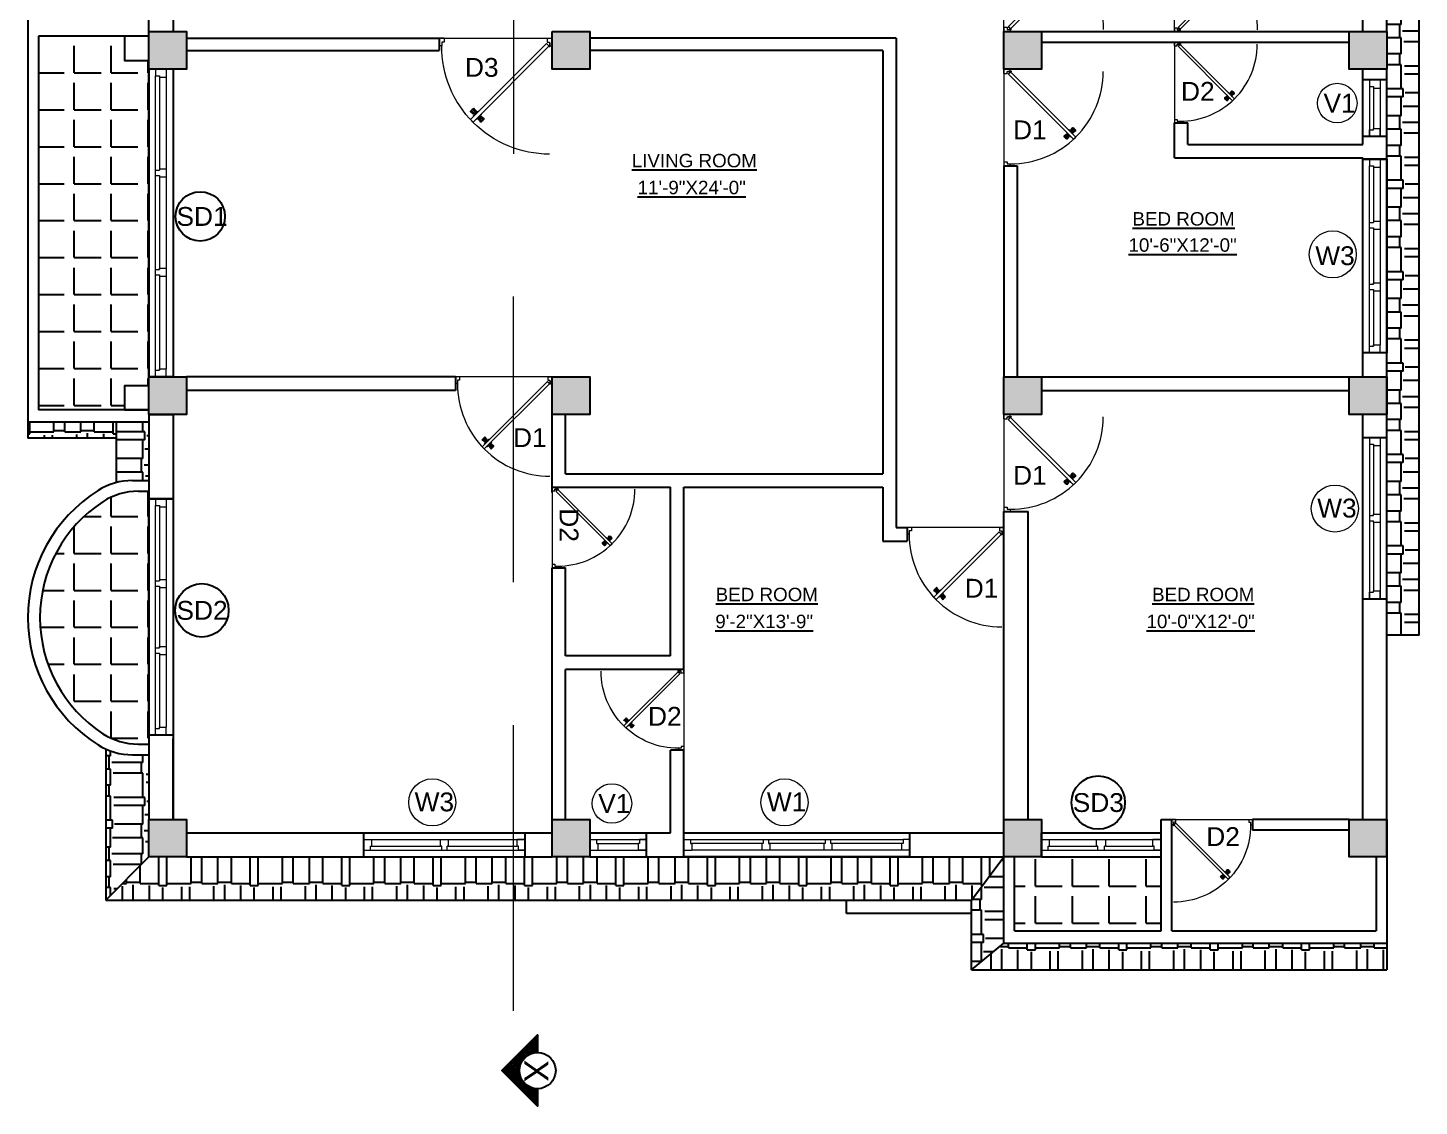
# Model space of a CAD drawing. Header units: inches. Extents: x 1397 to 20304, y -27267 to -746.
# Drawn here: x 14968 to 15485, y -19773 to -19372 of the extents above; entities that cross this region are included whole.
import ezdxf

# ---------------------------------------------------------------- set-up
doc = ezdxf.new("R2010")
doc.units = ezdxf.units.IN
doc.header["$LTSCALE"] = 17
doc.header["$MEASUREMENT"] = 0
doc.linetypes.add('21_FP_00$0$HIDDEN', pattern=[0.375, 0.25, -0.125])
doc.linetypes.add('PHANTOM2', pattern=[1.25, 0.625, -0.125, 0.125, -0.125, 0.125, -0.125])
for name, color, linetype, lineweight in [('25 BOT BAR', 12, 'Continuous', 25), ('aa_section_line', 2, 'PHANTOM2', 13), ('DOOR & WIN', 1, 'Continuous', 25), ('OUTLINE', 1, 'Continuous', 25), ('PUERTAS', 7, 'Continuous', 9), ('TEXT', 231, 'Continuous', 20), ('WINDOW FRAME PLAN', 162, 'Continuous', 18)]:
    doc.layers.add(name, color=color, linetype=linetype, lineweight=lineweight)
doc.layers.add('A-Sect-Iden', color=111, linetype='Continuous')
doc.styles.add('DIMTEXT', font='arial.ttf', dxfattribs={"height": 6})
doc.styles.add('HEADING', font='swissel.ttf')
pattern_1 = [(90, (5002.33, -826.438), (-12, 25.5), [6, -5, 7, -3, 9, -4]), (90, (5001.83, -820.438), (-12, 25.5), [5, -19, 4, -6]), (90, (5003.08, -808.438), (-12, 25.5), [3, -31]), (180, (5002.3305, -826.438), (-12, -8.5), [11.5, -36.5]), (180, (5002.3305, -820.438), (-12, -8.5), [11.25, -36.75]), (180, (5002.3305, -815.438), (-12, -8.5), [10.5, -37.5]), (180, (5003.0805, -808.438), (-12, -8.5), [11.5, -36.5]), (180, (5003.0805, -805.438), (-12, -8.5), [11.5, -36.5]), (180, (5002.3305, -796.438), (-12, -8.5), [11, -37])]
pattern_2 = [(0, (5002.33, -826.438), (25.5, 12), [6, -5, 7, -3, 9, -4]), (0, (5008.33, -825.938), (25.5, 12), [5, -19, 4, -6]), (0, (5020.33, -827.188), (25.5, 12), [3, -31]), (90, (5002.3305, -826.438), (-8.5, 12), [11.5, -36.5]), (90, (5008.3305, -826.438), (-8.5, 12), [11.25, -36.75]), (90, (5013.3305, -826.438), (-8.5, 12), [10.5, -37.5]), (90, (5020.3305, -827.188), (-8.5, 12), [11.5, -36.5]), (90, (5023.3305, -827.188), (-8.5, 12), [11.5, -36.5]), (90, (5032.3305, -826.438), (-8.5, 12), [11, -37])]
pattern_3 = [(0, (5002.33, -826.438), (0, 13.75), [10, -3.75]), (90, (5002.33, -826.438), (-13.75, 8e-16), [10, -3.75])]

# ---------------------------------------------------------------- blocks, each defined once
blk = doc.blocks.new('ffddd')
at = {"layer": 'DOOR & WIN'}
for p, q in [((-13345.31, -2388.07), (-13345.31, -2316.07)), ((-13336.31, -2316.07), (-13345.31, -2316.07)), ((-13336.31, -2316.07), (-13336.31, -2388.07)), ((-13336.31, -2388.07), (-13345.31, -2388.07)), ((-13336.31, -2388.07), (-13345.31, -2388.07))]:
    blk.add_line(p, q, dxfattribs=at)
at = {"layer": 'WINDOW FRAME PLAN'}
for p, q in [((-13342.81, -2316.07), (-13342.81, -2318.57)), ((-13338.81, -2316.07), (-13338.81, -2319.07)), ((-13342.81, -2385.57), (-13342.81, -2318.57)), ((-13342.81, -2318.57), (-13341.31, -2318.57)), ((-13341.31, -2318.57), (-13341.31, -2319.07)), ((-13341.31, -2319.07), (-13341.31, -2339.57)), ((-13341.31, -2319.07), (-13338.81, -2319.07)), ((-13338.81, -2319.07), (-13338.81, -2385.07)), ((-13342.81, -2339.57), (-13341.31, -2339.57)), ((-13342.81, -2341.57), (-13341.31, -2341.57)), ((-13341.31, -2339.07), (-13338.81, -2339.07)), ((-13341.31, -2341.57), (-13341.31, -2342.07)), ((-13341.31, -2341.57), (-13341.31, -2362.57)), ((-13341.31, -2342.07), (-13338.81, -2342.07)), ((-13342.81, -2362.57), (-13341.31, -2362.57)), ((-13342.81, -2364.57), (-13341.31, -2364.57)), ((-13341.31, -2362.07), (-13338.81, -2362.07)), ((-13341.31, -2362.57), (-13341.31, -2362.07)), ((-13341.31, -2364.57), (-13341.31, -2385.57)), ((-13341.31, -2365.07), (-13338.81, -2365.07)), ((-13341.31, -2385.07), (-13338.81, -2385.07)), ((-13341.31, -2385.57), (-13341.31, -2385.07)), ((-13338.81, -2388.07), (-13338.81, -2385.07)), ((-13342.81, -2388.07), (-13342.81, -2385.57)), ((-13342.81, -2385.57), (-13341.31, -2385.57))]:
    blk.add_line(p, q, dxfattribs=at)
blk = doc.blocks.new('3ft')
at = {"layer": 'PUERTAS', "color": 6}
for p, q in [((1.01, 2.52), (25.23, 26.74)), ((26.05, 25.92), (1.77, 1.64)), ((26.05, 25.92), (25.23, 26.74)), ((0, 2.4), (0, 0)), ((0.72, 2.4), (0, 2.4)), ((1.6, 0), (0, 0)), ((0.72, 1.52), (0.72, 2.44)), ((0.8, 1.52), (0.72, 1.52)), ((0.8, 1.52), (0.8, 2.41)), ((0.8, 1.2), (0.8, 1.52)), ((1.6, 1.2), (0.8, 1.2)), ((1.57, 1.84), (0.94, 2.47)), ((1.63, 1.89), (0.97, 2.55)), ((1.63, 1.89), (1.57, 1.84)), ((1.77, 1.64), (1.57, 1.84)), ((1.6, 0), (1.6, 1.2)), ((34.4, 0), (34.4, 1.2)), ((34.4, 1.2), (35.2, 1.2)), ((34.4, 0), (36, 0)), ((35.2, 1.2), (35.2, 2.4)), ((35.2, 2.4), (36, 2.4)), ((36, 0), (36, 2.4))]:
    blk.add_line(p, q, dxfattribs=at)
at = {"layer": 'PUERTAS', "color": 1}
for p, q in [((21.67, 25.73), (22.17, 26.23)), ((21.7, 25.82), (22.14, 26.26)), ((22.58, 26.7), (22.14, 26.26)), ((22.67, 26.73), (22.17, 26.23)), ((22.61, 26.67), (22.58, 26.7)), ((23.45, 25.91), (22.79, 26.73)), ((22.49, 24.95), (21.67, 25.61)), ((21.73, 25.79), (21.7, 25.82)), ((22.6, 24.96), (23.02, 25.38)), ((22.61, 24.25), (22.92, 24.72)), ((22.62, 24.13), (22.61, 24.14)), ((22.7, 25.07), (22.71, 25.06)), ((22.82, 25.06), (23.08, 25.32)), ((22.94, 24.95), (22.83, 25.07)), ((22.92, 24.72), (22.92, 24.72)), ((22.93, 24.94), (23.19, 25.21)), ((22.93, 24.84), (22.93, 24.83)), ((23.44, 25.81), (23.02, 25.38)), ((23.34, 25.58), (23.08, 25.32)), ((23.46, 25.47), (23.19, 25.21)), ((23.33, 25.7), (23.34, 25.69)), ((23.45, 25.46), (23.33, 25.57)), ((23.44, 23.31), (23.45, 23.3)), ((23.56, 23.3), (24.03, 23.61)), ((23.57, 25.47), (23.57, 25.47)), ((24.15, 25.79), (23.68, 25.48)), ((23.68, 25.48), (23.68, 25.48)), ((24.03, 23.61), (24.03, 23.62)), ((24.14, 23.62), (24.14, 23.62)), ((24.25, 23.62), (24.51, 23.89)), ((24.27, 25.78), (24.26, 25.79)), ((24.26, 23.29), (24.69, 23.71)), ((24.26, 23.63), (24.37, 23.52)), ((24.26, 23.18), (24.92, 22.37)), ((24.37, 23.52), (24.63, 23.77)), ((24.37, 23.4), (24.37, 23.4)), ((24.78, 24.15), (24.51, 23.89)), ((24.89, 24.03), (24.63, 23.77)), ((25.11, 24.14), (24.69, 23.71)), ((24.77, 24.14), (24.88, 24.03)), ((24.79, 24.38), (24.78, 24.37)), ((24.78, 24.26), (24.78, 24.26)), ((25.1, 24.84), (24.79, 24.38)), ((25, 24.03), (25, 24.03)), ((25.04, 22.36), (25.54, 22.86)), ((25.09, 24.96), (25.1, 24.95)), ((25.1, 22.42), (25.13, 22.39)), ((25.13, 22.39), (25.57, 22.83)), ((25.22, 24.14), (26.03, 23.48)), ((26.04, 23.37), (25.54, 22.86)), ((26.01, 23.27), (25.57, 22.83)), ((25.98, 23.3), (26.01, 23.27))]:
    blk.add_line(p, q, dxfattribs=at)
at = {"layer": 'PUERTAS', "color": 8}
for p, q in [((22.74, 25.1), (21.84, 25.9)), ((22.13, 26.28), (21.98, 26.13)), ((22.88, 25.24), (22.01, 26.06)), ((22.13, 26.28), (22.27, 26.42)), ((22.29, 26.41), (22.27, 26.42)), ((23.16, 25.52), (22.34, 26.39)), ((23.3, 25.66), (22.5, 26.56)), ((23.41, 25.77), (22.65, 26.71)), ((23.46, 25.83), (22.72, 26.75)), ((22.57, 24.94), (21.65, 25.68)), ((22.63, 24.99), (21.69, 25.75)), ((22.69, 24.32), (23.02, 24.83)), ((22.95, 24.96), (22.84, 25.07)), ((22.98, 24.99), (22.86, 25.1)), ((23.03, 25.04), (22.91, 25.15)), ((22.91, 24.53), (23.1, 24.91)), ((23.11, 25.12), (22.99, 25.23)), ((23.13, 24.76), (23.18, 24.99)), ((23.28, 25.3), (23.17, 25.41)), ((23.36, 25.37), (23.25, 25.49)), ((23.31, 24.94), (23.28, 25.08)), ((23.41, 25.43), (23.3, 25.54)), ((23.46, 25.09), (23.32, 25.13)), ((23.44, 25.45), (23.33, 25.56)), ((23.64, 25.27), (23.41, 25.22)), ((23.87, 25.49), (23.49, 25.3)), ((24.08, 25.71), (23.57, 25.38)), ((23.63, 23.38), (24.14, 23.72)), ((23.84, 23.6), (24.22, 23.79)), ((24.07, 23.82), (24.3, 23.88)), ((24.25, 24), (24.39, 23.97)), ((24.25, 23.26), (24.99, 22.34)), ((24.27, 23.64), (24.38, 23.53)), ((24.3, 23.67), (24.41, 23.56)), ((24.3, 23.32), (25.06, 22.38)), ((24.35, 23.72), (24.46, 23.61)), ((24.4, 24.15), (24.43, 24.01)), ((24.41, 23.43), (25.2, 22.53)), ((24.43, 23.8), (24.54, 23.69)), ((24.58, 24.33), (24.52, 24.1)), ((24.55, 23.57), (25.37, 22.7)), ((24.6, 23.97), (24.72, 23.86)), ((24.8, 24.56), (24.61, 24.18)), ((25.02, 24.77), (24.68, 24.26)), ((24.68, 24.05), (24.79, 23.94)), ((24.73, 24.1), (24.85, 23.99)), ((24.76, 24.13), (24.87, 24.02)), ((24.83, 23.85), (25.7, 23.03)), ((24.97, 23.99), (25.87, 23.2)), ((25.08, 24.1), (26.02, 23.34)), ((25.14, 24.15), (26.06, 23.41)), ((25.58, 22.82), (25.43, 22.67)), ((25.58, 22.82), (25.73, 22.97)), ((25.72, 22.98), (25.73, 22.97)), ((0, 0), (36, 0))]:
    blk.add_line(p, q, dxfattribs=at)
at = {"layer": 'PUERTAS', "color": 2}
for p, q in [((21.99, 26.11), (21.98, 26.13)), ((25.42, 22.68), (25.43, 22.67))]:
    blk.add_line(p, q, dxfattribs=at)
at = {"layer": 'PUERTAS', "color": 6}
for radius in [0.155, 0.0752]:
    blk.add_circle((0.82, 2.56), radius, dxfattribs=at)
blk.add_arc((0.82, 2.56), 34.38, 359.7285, 90.0333, dxfattribs=at)
at = {"layer": 'PUERTAS', "color": 1}
for centre, start, end in [((22.73, 26.68), 38.9236, 135), ((23.39, 25.86), 315, 38.9236), ((22.54, 25.01), 231.0764, 315), ((22.67, 24.2), 135, 225), ((22.77, 25.12), 225, 315), ((22.99, 24.89), 135, 219.7428), ((22.87, 24.78), 315, 39.7428), ((23.28, 25.63), 315, 45), ((23.51, 23.36), 225, 315), ((23.51, 25.41), 50.2572, 135), ((23.62, 25.53), 230.2572, 315), ((24.09, 23.56), 50.2572, 135), ((24.2, 23.68), 230.2572, 315), ((24.2, 25.73), 45, 135), ((24.32, 23.23), 135, 218.9236), ((24.42, 23.46), 135, 225), ((24.84, 24.31), 135, 219.7428), ((24.72, 24.21), 315, 39.7428), ((24.94, 23.98), 45, 135), ((24.98, 22.42), 218.9236, 315), ((25.04, 24.89), 315, 45), ((25.17, 24.08), 51.0764, 135), ((25.98, 23.42), 315, 51.0764)]:
    blk.add_arc(centre, 0.08, start, end, dxfattribs=at)
blk = doc.blocks.new('*U2802')
at = {"color": 3, "xscale": -1}
blk.add_blockref('3ft', (42, 0), dxfattribs=at)
blk = doc.blocks.new('*U3029')
at = {"layer": 'PUERTAS', "color": 2}
for p, q in [((11.61, 30.24), (12.57, 31.2)), ((40.83, 2.94), (12.57, 31.2)), ((11.61, 30.24), (39.94, 1.92)), ((12.35, 26.47), (12.33, 26.45)), ((16.34, 30.46), (16.36, 30.48)), ((0, 0), (0, 2.8)), ((0.93, 2.8), (0, 2.8)), ((1.87, 0), (0, 0)), ((0.93, 1.4), (0.93, 2.8)), ((1.87, 1.4), (0.93, 1.4)), ((1.87, 0), (1.87, 1.4)), ((39.94, 1.92), (40.16, 2.14)), ((40.1, 2.21), (40.86, 2.97)), ((40.1, 2.21), (40.16, 2.14)), ((40.13, 0), (40.13, 1.4)), ((40.13, 1.4), (41.07, 1.4)), ((40.13, 0), (42, 0)), ((40.16, 2.14), (40.9, 2.88)), ((41.07, 1.77), (41.07, 2.81)), ((41.07, 1.4), (41.07, 1.77)), ((41.07, 1.77), (41.16, 1.77)), ((41.16, 1.77), (41.16, 2.85)), ((41.16, 2.8), (42, 2.8)), ((42, 2.8), (42, 0))]:
    blk.add_line(p, q, dxfattribs=at)
at = {"layer": 'PUERTAS', "color": 8}
for p, q in [((14.63, 30.14), (15.5, 31.21)), ((14.69, 30.07), (15.57, 31.16)), ((12.67, 28.18), (11.59, 27.31)), ((12.74, 28.12), (11.65, 27.23)), ((12.87, 27.99), (11.82, 27.06)), ((12, 26.81), (11.98, 26.79)), ((12.15, 26.62), (11.98, 26.79)), ((13.04, 27.82), (12.01, 26.87)), ((12.15, 26.62), (12.33, 26.45)), ((13.36, 27.5), (12.4, 26.48)), ((13.52, 27.34), (12.6, 26.28)), ((13.65, 27.21), (12.77, 26.11)), ((12.82, 28.9), (13.2, 28.3)), ((13.71, 27.14), (12.84, 26.06)), ((13.12, 28.15), (12.99, 28.02)), ((13.14, 28.12), (13.01, 27.99)), ((13.06, 28.65), (13.29, 28.21)), ((13.2, 28.06), (13.07, 27.93)), ((13.3, 27.97), (13.17, 27.84)), ((13.33, 28.39), (13.39, 28.12)), ((13.5, 27.76), (13.37, 27.63)), ((13.59, 27.67), (13.46, 27.54)), ((13.54, 28.18), (13.49, 28.01)), ((13.65, 27.61), (13.52, 27.48)), ((13.71, 28), (13.54, 27.96)), ((13.68, 27.58), (13.55, 27.45)), ((13.92, 27.79), (13.65, 27.86)), ((14.18, 27.53), (13.75, 27.76)), ((14.43, 27.28), (13.83, 27.67)), ((13.91, 29.99), (14.5, 29.61)), ((14.16, 29.74), (14.59, 29.52)), ((14.42, 29.48), (14.69, 29.42)), ((14.63, 29.27), (14.8, 29.31)), ((14.66, 29.69), (14.79, 29.82)), ((14.68, 29.66), (14.82, 29.79)), ((14.74, 29.6), (14.87, 29.73)), ((14.8, 29.09), (14.85, 29.26)), ((14.82, 29.94), (15.74, 30.99)), ((14.84, 29.51), (14.97, 29.64)), ((15.01, 28.89), (14.95, 29.16)), ((14.98, 29.77), (15.94, 30.79)), ((15.04, 29.3), (15.17, 29.43)), ((15.28, 28.62), (15.05, 29.06)), ((15.14, 29.21), (15.27, 29.34)), ((15.52, 28.37), (15.14, 28.97)), ((15.2, 29.15), (15.33, 29.28)), ((15.22, 29.12), (15.35, 29.25)), ((15.31, 29.45), (16.33, 30.41)), ((15.47, 29.29), (16.52, 30.21)), ((15.6, 29.16), (16.69, 30.04)), ((15.67, 29.09), (16.75, 29.96)), ((15.99, 30.81), (16.01, 30.83)), ((16.19, 30.65), (16.01, 30.83)), ((16.19, 30.65), (16.36, 30.48)), ((0, 0), (42, 0))]:
    blk.add_line(p, q, dxfattribs=at)
at = {"layer": 'PUERTAS', "color": 1}
for p, q in [((14.64, 30.23), (15.41, 31.18)), ((15.55, 31.19), (16.13, 30.6)), ((15.62, 31.12), (15.65, 31.15)), ((15.65, 31.15), (16.17, 30.63)), ((11.62, 27.26), (12.21, 26.67)), ((12.58, 28.16), (11.63, 27.4)), ((11.69, 27.19), (11.66, 27.15)), ((11.66, 27.15), (12.17, 26.64)), ((12.69, 26.12), (12.17, 26.64)), ((12.79, 26.09), (12.21, 26.67)), ((12.72, 26.16), (12.69, 26.12)), ((12.7, 28.16), (13.2, 27.66)), ((12.73, 29.12), (12.72, 29.11)), ((12.72, 28.98), (13.08, 28.44)), ((12.83, 28.03), (12.84, 28.04)), ((13.7, 27.04), (12.93, 26.09)), ((12.97, 28.04), (13.27, 27.74)), ((13.11, 28.16), (12.98, 28.03)), ((13.08, 28.44), (13.08, 28.43)), ((13.09, 28.3), (13.09, 28.3)), ((13.09, 28.17), (13.4, 27.87)), ((13.69, 27.17), (13.2, 27.66)), ((13.57, 27.43), (13.27, 27.74)), ((13.71, 27.56), (13.4, 27.87)), ((13.69, 27.57), (13.56, 27.44)), ((13.56, 27.3), (13.57, 27.3)), ((13.69, 30.08), (13.7, 30.09)), ((13.83, 30.09), (14.37, 29.73)), ((13.83, 27.55), (13.84, 27.56)), ((13.97, 27.54), (13.96, 27.55)), ((14.51, 27.19), (13.97, 27.54)), ((14.37, 29.73), (14.38, 29.72)), ((14.51, 29.72), (14.5, 29.72)), ((14.63, 29.71), (14.94, 29.41)), ((14.65, 27.2), (14.64, 27.19)), ((14.65, 30.11), (15.14, 29.61)), ((14.65, 29.7), (14.78, 29.83)), ((14.78, 29.98), (14.77, 29.97)), ((14.77, 29.84), (15.07, 29.54)), ((15.25, 29.1), (14.94, 29.41)), ((15.37, 29.24), (15.07, 29.54)), ((15.64, 29.12), (15.14, 29.61)), ((15.23, 29.11), (15.36, 29.24)), ((15.25, 28.97), (15.25, 28.97)), ((15.26, 28.84), (15.25, 28.84)), ((15.62, 28.3), (15.26, 28.84)), ((15.51, 29.24), (15.5, 29.24)), ((15.61, 28.15), (15.62, 28.16)), ((15.76, 29.11), (16.71, 29.88)), ((16.72, 30.01), (16.13, 30.6)), ((16.68, 30.12), (16.17, 30.63)), ((16.65, 30.09), (16.68, 30.12))]:
    blk.add_line(p, q, dxfattribs=at)
at = {"layer": 'PUERTAS', "color": 2}
for radius in [0.181, 0.0878]:
    blk.add_circle((41.04, 2.99), radius, dxfattribs=at)
at = {"layer": 'PUERTAS', "color": 8}
blk.add_arc((41.04, 2.99), 40.11, 89.9667, 180.2715, dxfattribs=at)
at = {"layer": 'PUERTAS', "color": 1}
for centre, start, end in [((15.48, 31.12), 45, 141.0764), ((11.69, 27.33), 128.9236, 225), ((12.63, 28.09), 45, 128.9236), ((12.79, 29.04), 135, 225), ((12.86, 26.15), 225, 321.0764), ((12.9, 27.97), 45, 135), ((13.16, 28.24), 140.2572, 225), ((13.02, 28.36), 320.2572, 45), ((13.5, 27.37), 315, 45), ((13.62, 27.1), 321.0764, 45), ((13.76, 30.02), 45, 135), ((13.77, 27.63), 225, 309.7428), ((13.9, 27.49), 45, 129.7428), ((14.44, 29.79), 225, 309.7428), ((14.57, 29.65), 45, 129.7428), ((14.58, 27.25), 225, 315), ((14.71, 30.17), 141.0764, 225), ((14.84, 29.91), 135, 225), ((15.32, 28.91), 140.2572, 225), ((15.18, 29.03), 320.2572, 45), ((15.44, 29.3), 225, 315), ((15.55, 28.23), 315, 45), ((15.7, 29.18), 225, 308.9236)]:
    blk.add_arc(centre, 0.0933, start, end, dxfattribs=at)
blk = doc.blocks.new("5'")
at = {"layer": 'WINDOW FRAME PLAN'}
for p, q in [((10026.35, -7897.24), (10086.35, -7897.24)), ((10026.35, -7897.24), (10026.35, -7901.24)), ((10026.35, -7897.24), (10029.35, -7897.24)), ((10026.35, -7901.24), (10086.35, -7901.24)), ((10026.35, -7901.24), (10028.85, -7901.24)), ((10028.85, -7901.24), (10028.85, -7899.74)), ((10028.85, -7899.74), (10029.35, -7899.74)), ((10029.35, -7899.74), (10029.35, -7897.24)), ((10029.35, -7899.74), (10054.85, -7899.74)), ((10054.85, -7899.74), (10054.85, -7897.24)), ((10054.85, -7897.24), (10057.85, -7897.24)), ((10055.35, -7899.74), (10054.85, -7899.74)), ((10055.35, -7901.24), (10055.35, -7899.74)), ((10057.35, -7901.24), (10057.35, -7899.74)), ((10057.85, -7899.74), (10057.35, -7899.74)), ((10057.85, -7899.74), (10057.85, -7897.24)), ((10057.85, -7899.74), (10083.35, -7899.74)), ((10086.35, -7897.24), (10083.35, -7897.24)), ((10083.35, -7899.74), (10083.35, -7897.24)), ((10083.85, -7899.74), (10083.35, -7899.74)), ((10083.85, -7901.24), (10083.85, -7899.74)), ((10086.35, -7901.24), (10083.85, -7901.24)), ((10086.35, -7897.24), (10086.35, -7901.24))]:
    blk.add_line(p, q, dxfattribs=at)
blk = doc.blocks.new('DFFDFD')
at = {"layer": 'DOOR & WIN'}
for p, q in [((-13646.78, -2252.33), (-13646.78, -2168.33)), ((-13637.78, -2168.33), (-13646.78, -2168.33)), ((-13637.78, -2168.33), (-13637.78, -2252.33)), ((-13637.78, -2252.33), (-13646.78, -2252.33)), ((-13637.78, -2252.33), (-13646.78, -2252.33))]:
    blk.add_line(p, q, dxfattribs=at)
at = {"layer": 'WINDOW FRAME PLAN'}
for p, q in [((-13644.28, -2168.33), (-13644.28, -2170.83)), ((-13644.28, -2249.83), (-13644.28, -2170.83)), ((-13644.28, -2170.83), (-13642.78, -2170.83)), ((-13642.78, -2170.83), (-13642.78, -2171.33)), ((-13642.78, -2171.33), (-13642.78, -2197.83)), ((-13642.78, -2171.33), (-13640.28, -2171.33)), ((-13640.28, -2168.33), (-13640.28, -2171.33)), ((-13640.28, -2171.33), (-13640.28, -2249.33)), ((-13644.28, -2197.83), (-13642.78, -2197.83)), ((-13642.78, -2197.33), (-13640.28, -2197.33)), ((-13644.28, -2199.83), (-13642.78, -2199.83)), ((-13642.78, -2199.83), (-13642.78, -2200.33)), ((-13642.78, -2199.83), (-13642.78, -2220.83)), ((-13642.78, -2200.33), (-13640.28, -2200.33)), ((-13644.28, -2220.83), (-13642.78, -2220.83)), ((-13644.28, -2222.83), (-13642.78, -2222.83)), ((-13642.78, -2220.33), (-13640.28, -2220.33)), ((-13642.78, -2220.83), (-13642.78, -2220.33)), ((-13642.78, -2222.83), (-13642.78, -2249.33)), ((-13642.78, -2223.33), (-13640.28, -2223.33)), ((-13644.28, -2252.33), (-13644.28, -2249.83)), ((-13644.28, -2249.83), (-13642.78, -2249.83)), ((-13642.78, -2249.33), (-13640.28, -2249.33)), ((-13642.78, -2249.83), (-13642.78, -2249.33)), ((-13640.28, -2252.33), (-13640.28, -2249.33))]:
    blk.add_line(p, q, dxfattribs=at)
blk = doc.blocks.new('2ft6in')
at = {"layer": 'PUERTAS', "color": 2}
for p, q in [((0.84, 2.1), (21.02, 22.28)), ((21.71, 21.6), (1.47, 1.37)), ((18.33, 21.76), (18.31, 21.77)), ((21.71, 21.6), (21.02, 22.28)), ((21.18, 18.9), (21.2, 18.89)), ((0, 2), (0, 0)), ((0.6, 2), (0, 2)), ((1.33, 0), (0, 0)), ((0.6, 1.26), (0.6, 2.04)), ((0.67, 1.26), (0.6, 1.26)), ((0.67, 1.26), (0.67, 2.01)), ((0.67, 1), (0.67, 1.26)), ((1.33, 1), (0.67, 1)), ((1.31, 1.53), (0.79, 2.06)), ((1.36, 1.58), (0.81, 2.12)), ((1.36, 1.58), (1.31, 1.53)), ((1.47, 1.37), (1.31, 1.53)), ((1.33, 0), (1.33, 1)), ((28.67, 0), (28.67, 1)), ((28.67, 1), (29.33, 1)), ((28.67, 0), (30, 0)), ((29.33, 1), (29.33, 2)), ((29.33, 2), (30, 2)), ((30, 0), (30, 2))]:
    blk.add_line(p, q, dxfattribs=at)
at = {"layer": 'PUERTAS', "color": 8}
for p, q in [((18.81, 20.78), (18.04, 21.4)), ((18.86, 20.83), (18.08, 21.46)), ((18.95, 20.92), (18.2, 21.58)), ((18.44, 21.9), (18.31, 21.77)), ((19.07, 21.03), (18.34, 21.72)), ((18.44, 21.9), (18.56, 22.02)), ((18.58, 22.01), (18.56, 22.02)), ((19.3, 21.26), (18.61, 22)), ((19.42, 21.38), (18.75, 22.14)), ((19.51, 21.48), (18.88, 22.26)), ((19.55, 21.53), (18.93, 22.3)), ((19.13, 20.8), (19.03, 20.9)), ((19.15, 20.82), (19.05, 20.92)), ((19.09, 20.44), (19.25, 20.76)), ((19.19, 20.87), (19.1, 20.96)), ((19.25, 20.93), (19.16, 21.02)), ((19.28, 20.63), (19.32, 20.83)), ((19.4, 21.08), (19.31, 21.17)), ((19.47, 21.15), (19.38, 21.24)), ((19.43, 20.78), (19.4, 20.9)), ((19.51, 21.19), (19.42, 21.28)), ((19.55, 20.91), (19.43, 20.94)), ((19.53, 21.21), (19.44, 21.3)), ((19.7, 21.06), (19.51, 21.01)), ((19.89, 21.24), (19.58, 21.08)), ((20.07, 21.42), (19.64, 21.15)), ((18.91, 20.27), (19.19, 20.69)), ((19.69, 19.49), (20.12, 19.76)), ((19.87, 19.67), (20.18, 19.83)), ((20.06, 19.85), (20.25, 19.9)), ((20.21, 20), (20.33, 19.97)), ((20.21, 19.38), (20.83, 18.61)), ((20.23, 19.7), (20.32, 19.61)), ((20.25, 19.72), (20.34, 19.63)), ((20.25, 19.43), (20.88, 18.65)), ((20.29, 19.76), (20.38, 19.67)), ((20.33, 20.13), (20.36, 20.01)), ((20.34, 19.53), (21, 18.77)), ((20.36, 19.83), (20.45, 19.74)), ((20.48, 20.28), (20.44, 20.08)), ((20.46, 19.64), (21.14, 18.91)), ((20.5, 19.98), (20.6, 19.89)), ((20.67, 20.47), (20.51, 20.15)), ((20.85, 20.64), (20.57, 20.22)), ((20.57, 20.04), (20.66, 19.95)), ((20.61, 20.09), (20.7, 19.99)), ((20.63, 20.11), (20.72, 20.01)), ((20.69, 19.87), (21.42, 19.19)), ((20.81, 19.99), (21.56, 19.33)), ((20.9, 20.08), (21.68, 19.45)), ((20.95, 20.13), (21.72, 19.51)), ((21.32, 19.01), (21.2, 18.89)), ((21.32, 19.01), (21.44, 19.14)), ((21.43, 19.15), (21.44, 19.14)), ((0, 0), (30, 0))]:
    blk.add_line(p, q, dxfattribs=at)
at = {"layer": 'PUERTAS', "color": 1}
for p, q in [((18.06, 21.44), (18.48, 21.86)), ((18.74, 20.79), (18.06, 21.34)), ((18.08, 21.51), (18.45, 21.88)), ((18.11, 21.49), (18.08, 21.51)), ((18.82, 22.25), (18.45, 21.88)), ((18.9, 22.28), (18.48, 21.86)), ((18.84, 22.23), (18.82, 22.25)), ((18.83, 20.8), (19.18, 21.15)), ((18.92, 20.89), (18.93, 20.88)), ((19.54, 21.59), (18.99, 22.27)), ((19.02, 20.88), (19.24, 21.1)), ((19.12, 20.8), (19.03, 20.89)), ((19.11, 20.79), (19.33, 21.01)), ((19.54, 21.5), (19.18, 21.15)), ((19.45, 21.31), (19.24, 21.1)), ((19.55, 21.22), (19.33, 21.01)), ((19.45, 21.41), (19.45, 21.41)), ((19.54, 21.22), (19.45, 21.31)), ((19.64, 21.23), (19.64, 21.23)), ((19.74, 21.24), (19.73, 21.23)), ((20.12, 21.49), (19.74, 21.24)), ((20.22, 21.48), (20.22, 21.49)), ((20.91, 20.8), (20.91, 20.79)), ((18.84, 20.21), (19.1, 20.6)), ((18.85, 20.11), (18.84, 20.12)), ((19.1, 20.7), (19.11, 20.69)), ((19.1, 20.6), (19.1, 20.6)), ((19.53, 19.43), (19.54, 19.42)), ((19.64, 19.42), (20.02, 19.67)), ((20.02, 19.67), (20.03, 19.68)), ((20.12, 19.68), (20.12, 19.68)), ((20.21, 19.69), (20.43, 19.9)), ((20.22, 19.41), (20.57, 19.76)), ((20.22, 19.69), (20.31, 19.6)), ((20.22, 19.32), (20.76, 18.64)), ((20.31, 19.6), (20.52, 19.81)), ((20.31, 19.5), (20.31, 19.5)), ((20.65, 20.12), (20.43, 19.9)), ((20.74, 20.03), (20.52, 19.81)), ((20.93, 20.11), (20.57, 19.76)), ((20.64, 20.11), (20.73, 20.02)), ((20.66, 20.31), (20.65, 20.31)), ((20.65, 20.21), (20.65, 20.22)), ((20.91, 20.7), (20.66, 20.31)), ((20.84, 20.02), (20.83, 20.03)), ((20.86, 18.63), (21.28, 19.05)), ((20.91, 18.68), (20.94, 18.66)), ((20.94, 18.66), (21.31, 19.03)), ((21.02, 20.12), (21.7, 19.57)), ((21.7, 19.47), (21.28, 19.05)), ((21.67, 19.4), (21.31, 19.03)), ((21.65, 19.42), (21.67, 19.4))]:
    blk.add_line(p, q, dxfattribs=at)
at = {"layer": 'PUERTAS', "color": 2}
for radius in [0.129, 0.0627]:
    blk.add_circle((0.68, 2.14), radius, dxfattribs=at)
at = {"layer": 'PUERTAS', "color": 8}
blk.add_arc((0.68, 2.14), 28.65, 359.7285, 90.0333, dxfattribs=at)
at = {"layer": 'PUERTAS', "color": 1}
for centre, start, end in [((18.78, 20.84), 231.0764, 315), ((18.94, 22.23), 38.9236, 135), ((18.97, 20.93), 225, 315), ((19.16, 20.74), 135, 219.7428), ((19.4, 21.36), 315, 45), ((19.49, 21.55), 315, 38.9236), ((19.6, 21.18), 50.2572, 135), ((19.68, 21.28), 230.2572, 315), ((20.17, 21.44), 45, 135), ((20.87, 20.75), 315, 45), ((18.89, 20.16), 135, 225), ((19.06, 20.65), 315, 39.7428), ((19.59, 19.47), 225, 315), ((20.07, 19.63), 50.2572, 135), ((20.16, 19.73), 230.2572, 315), ((20.27, 19.36), 135, 218.9236), ((20.35, 19.55), 135, 225), ((20.7, 20.26), 135, 219.7428), ((20.6, 20.17), 315, 39.7428), ((20.78, 19.98), 45, 135), ((20.82, 18.68), 218.9236, 315), ((20.98, 20.07), 51.0764, 135), ((21.65, 19.52), 315, 51.0764)]:
    blk.add_arc(centre, 0.0667, start, end, dxfattribs=at)
blk = doc.blocks.new('*U3074')
at = {"color": 3}
blk.add_blockref('2ft6in', (0, 0), dxfattribs=at)
blk = doc.blocks.new('*U2794')
at = {"color": 3, "xscale": -1}
blk.add_blockref('2ft6in', (42, 0), dxfattribs=at)

msp = doc.modelspace()

# ---------------------------------------------------------------- hatches: boundary and pattern name
at = {"layer": 'A-Sect-Iden', "ltscale": 0.5}
h = msp.add_hatch(dxfattribs=at)
h.set_pattern_fill('ANSI37', color=2, scale=5, style=0)
h.set_pattern_definition([(45, (-10691.8982, -25941.5477), (-0.441941738, 0.441941738), []), (135, (-10691.8982, -25941.5477), (-0.441941738, -0.441941738), [])])
h.paths.add_polyline_path([(15157.18, -19766.78), (15157.18, -19773.27), (15143.93, -19760.03), (15157.18, -19746.79), (15157.18, -19753.28, 1)])
at = {"layer": 'DOOR & WIN'}
h = msp.add_hatch(color=256, dxfattribs=at)
h.dxf.hatch_style = 1
h.paths.add_polyline_path([(15026.62, -19373.6), (15012.62, -19373.6), (15012.62, -19387.6), (15026.62, -19387.6)])
h = msp.add_hatch(color=256, dxfattribs=at)
h.dxf.hatch_style = 1
h.paths.add_polyline_path([(15176.62, -19373.6), (15162.62, -19373.6), (15162.62, -19387.6), (15176.62, -19387.6)])
h = msp.add_hatch(color=256, dxfattribs=at)
h.dxf.hatch_style = 1
h.paths.add_polyline_path([(15344.62, -19373.6), (15330.62, -19373.6), (15330.62, -19387.6), (15344.62, -19387.6)])
h = msp.add_hatch(color=256, dxfattribs=at)
h.dxf.hatch_style = 1
h.paths.add_polyline_path([(15473.08, -19373.6), (15459.08, -19373.6), (15459.08, -19387.6), (15473.08, -19387.6)])
h = msp.add_hatch(color=256, dxfattribs=at)
h.dxf.hatch_style = 1
h.paths.add_polyline_path([(15026.62, -19502.08), (15012.62, -19502.08), (15012.62, -19516.08), (15026.62, -19516.08)])
h = msp.add_hatch(color=256, dxfattribs=at)
h.dxf.hatch_style = 1
h.paths.add_polyline_path([(15176.62, -19502.08), (15162.62, -19502.08), (15162.62, -19516.08), (15176.62, -19516.08)])
h = msp.add_hatch(color=256, dxfattribs=at)
h.dxf.hatch_style = 1
h.paths.add_polyline_path([(15344.62, -19502.08), (15330.62, -19502.08), (15330.62, -19516.08), (15344.62, -19516.08)])
h = msp.add_hatch(color=256, dxfattribs=at)
h.dxf.hatch_style = 1
h.paths.add_polyline_path([(15473.08, -19502.08), (15459.08, -19502.08), (15459.08, -19516.08), (15473.08, -19516.08)])
h = msp.add_hatch(color=256, dxfattribs=at)
h.dxf.hatch_style = 1
h.paths.add_polyline_path([(15026.62, -19666.6), (15012.62, -19666.6), (15012.62, -19680.6), (15026.62, -19680.6)])
h = msp.add_hatch(color=256, dxfattribs=at)
h.dxf.hatch_style = 1
h.paths.add_polyline_path([(15176.62, -19666.6), (15162.62, -19666.6), (15162.62, -19680.6), (15176.62, -19680.6)])
h = msp.add_hatch(color=256, dxfattribs=at)
h.dxf.hatch_style = 1
h.paths.add_polyline_path([(15344.62, -19666.6), (15330.62, -19666.6), (15330.62, -19680.6), (15344.62, -19680.6)])
h = msp.add_hatch(color=256, dxfattribs=at)
h.dxf.hatch_style = 1
h.paths.add_polyline_path([(15473.08, -19666.6), (15459.08, -19666.6), (15459.08, -19680.6), (15473.08, -19680.6)])
at = {"layer": 'OUTLINE'}
h = msp.add_hatch(dxfattribs=at)
h.set_pattern_fill('AR-RSHKE', color=8, angle=90)
h.set_pattern_definition(pattern_1)
h.paths.add_polyline_path([(15485.08, -19220.6), (15473.08, -19220.6), (15473.08, -19234.6), (15473.08, -19373.6), (15473.08, -19387.6), (15473.08, -19598.08), (15485.08, -19598.08)])
h = msp.add_hatch(dxfattribs=at)
h.set_pattern_fill('ANGLE', color=8, scale=50)
h.set_pattern_definition(pattern_3)
h.paths.add_polyline_path([(15012.62, -19387.6), (15012.62, -19384.34), (15003.62, -19384.34), (15003.62, -19375.34), (14971.62, -19375.34), (14971.62, -19514.34), (15003.62, -19514.34), (15003.62, -19505.34), (15012.62, -19505.34), (15012.62, -19502.08)])
h = msp.add_hatch(dxfattribs=at)
h.set_pattern_fill('AR-RSHKE', color=8)
h.set_pattern_definition(pattern_2)
h.paths.add_polyline_path([(15000.62, -19518.84), (14967.62, -19518.84), (14967.62, -19524.84), (15000.62, -19524.84)])
h = msp.add_hatch(dxfattribs=at)
h.set_pattern_fill('AR-RSHKE', color=8, angle=90)
h.set_pattern_definition(pattern_1)
edge = h.paths.add_edge_path()
edge.add_line((15012.62, -19518.84), (15000.62, -19518.84))
edge.add_line((15000.62, -19518.84), (15000.62, -19541.34))
edge.add_arc((15006.52, -19564.6), 24, 90, 104.2391, ccw=False)
edge.add_line((15006.52, -19540.6), (15012.62, -19540.6))
edge.add_line((15012.62, -19540.6), (15012.62, -19518.84))
h = msp.add_hatch(dxfattribs=at)
h.set_pattern_fill('ANGLE', color=8, scale=50)
h.set_pattern_definition(pattern_3)
h.paths.add_polyline_path([(15012.62, -19544.6), (15008.62, -19544.6, 0.144768), (14995.57, -19548.46, 0.543527), (14995.57, -19634.74, 0.144768), (15008.62, -19638.6), (15012.62, -19638.6)])
h = msp.add_hatch(dxfattribs=at)
h.set_pattern_fill('AR-RSHKE', color=8, angle=90)
h.set_pattern_definition(pattern_1)
h.paths.add_polyline_path([(15012.62, -19642.6), (15000.62, -19642.6, -0.019991), (14996.62, -19640.61), (14996.62, -19696.6), (15012.62, -19680.6), (15012.62, -19666.6)])
h = msp.add_hatch(dxfattribs=at)
h.set_pattern_fill('AR-RSHKE', color=8)
h.set_pattern_definition(pattern_2)
h.paths.add_polyline_path([(15148.18, -19680.6), (15026.62, -19680.6), (15012.62, -19680.6), (14996.62, -19696.6), (15148.18, -19696.6)])
h = msp.add_hatch(dxfattribs=at)
h.set_pattern_fill('AR-RSHKE', color=8)
h.set_pattern_definition(pattern_2)
h.paths.add_polyline_path([(15330.62, -19680.6), (15176.62, -19680.6), (15162.62, -19680.6), (15148.18, -19680.6), (15148.18, -19696.6), (15318.62, -19696.6)])
h = msp.add_hatch(dxfattribs=at)
h.set_pattern_fill('AR-RSHKE', color=8, angle=90)
h.set_pattern_definition(pattern_1)
h.paths.add_polyline_path([(15318.62, -19722.6), (15330.62, -19712.6), (15330.62, -19680.6), (15318.62, -19696.6)])
h = msp.add_hatch(dxfattribs=at)
h.set_pattern_fill('ANGLE', color=8, scale=50)
h.set_pattern_definition(pattern_3)
h.paths.add_polyline_path([(15389.08, -19680.6), (15344.62, -19680.6), (15334.62, -19680.6), (15334.62, -19708.1), (15389.08, -19708.1)])
h = msp.add_hatch(dxfattribs=at)
h.set_pattern_fill('AR-RSHKE', color=8)
h.set_pattern_definition(pattern_2)
h.paths.add_polyline_path([(15473.08, -19722.6), (15473.08, -19712.6), (15330.62, -19712.6), (15318.62, -19722.6)])

# ---------------------------------------------------------------- linework, layer by layer
at = {"layer": '25 BOT BAR'}
for p, q in [((14967.62, -19364.84), (14967.62, -19524.6)), ((15012.62, -19373.6), (15012.62, -19364.6)), ((15021.62, -19364.6), (15021.62, -19373.6)), ((14971.62, -19375.34), (14971.62, -19514.34)), ((15012.62, -19375.34), (14971.62, -19375.34)), ((15026.62, -19376.1), (15120.62, -19376.1)), ((15120.62, -19376.1), (15120.62, -19380.6)), ((15290.62, -19376.1), (15176.62, -19376.1)), ((15290.62, -19376.1), (15290.62, -19558.08)), ((15026.62, -19380.6), (15120.62, -19380.6)), ((15285.62, -19380.6), (15176.62, -19380.6)), ((15285.62, -19380.6), (15285.62, -19538.08)), ((15012.62, -19387.6), (15012.62, -19502.08)), ((15021.62, -19387.6), (15021.62, -19502.08)), ((15473.08, -19391.6), (15464.08, -19391.6)), ((15394.08, -19420.6), (15394.08, -19407.6)), ((15394.08, -19407.6), (15399.08, -19407.6)), ((15399.08, -19415.6), (15399.08, -19407.6)), ((15473.08, -19412.6), (15464.08, -19412.6)), ((15330.62, -19423.6), (15330.62, -19502.08)), ((15330.62, -19423.6), (15335.62, -19423.6)), ((15335.62, -19423.6), (15335.62, -19502.08)), ((15126.62, -19502.08), (15026.62, -19502.08)), ((15126.62, -19502.08), (15126.62, -19507.08)), ((15344.62, -19502.08), (15459.08, -19502.08)), ((15126.62, -19507.08), (15026.62, -19507.08)), ((15344.62, -19507.08), (15459.08, -19507.08)), ((15012.62, -19514.34), (14971.62, -19514.34)), ((15012.62, -19516.08), (15012.62, -19666.6)), ((15012.62, -19516.08), (15021.62, -19516.08)), ((15021.62, -19516.08), (15021.62, -19666.6)), ((15162.62, -19545.08), (15162.62, -19516.08)), ((15167.62, -19538.08), (15167.62, -19516.08)), ((15012.62, -19518.84), (14967.62, -19518.84)), ((14967.62, -19518.84), (14967.62, -19524.84)), ((15000.62, -19541.34), (15000.62, -19518.84)), ((15000.62, -19524.84), (14967.62, -19524.84)), ((15464.08, -19524.6), (15473.08, -19524.6)), ((15167.62, -19538.08), (15285.62, -19538.08)), ((15006.52, -19540.6), (15012.62, -19540.6)), ((15008.62, -19544.6), (15012.62, -19544.6)), ((15162.62, -19543.08), (15206.62, -19543.08)), ((15206.62, -19605.84), (15206.62, -19543.08)), ((15211.62, -19610.84), (15211.62, -19543.08)), ((15211.62, -19543.08), (15285.62, -19543.08)), ((15285.62, -19543.08), (15285.62, -19563.08)), ((15012.62, -19547.34), (15021.62, -19547.34)), ((15330.62, -19552.08), (15339.62, -19552.08)), ((15290.62, -19558.08), (15294.62, -19558.08)), ((15294.62, -19558.08), (15294.62, -19563.08)), ((15285.62, -19563.08), (15294.62, -19563.08)), ((15162.62, -19666.6), (15162.62, -19573.08)), ((15162.62, -19573.08), (15167.62, -19573.08)), ((15167.62, -19605.84), (15167.62, -19573.08)), ((15464.08, -19584.6), (15473.08, -19584.6)), ((15485.08, -19598.08), (15473.08, -19598.08)), ((15206.62, -19605.84), (15167.62, -19605.84)), ((15167.62, -19666.6), (15167.62, -19610.84)), ((15211.62, -19610.84), (15167.62, -19610.84)), ((15021.62, -19666.6), (15021.62, -19636.6)), ((14996.62, -19640.46), (14996.62, -19696.6)), ((15006.52, -19642.6), (15012.62, -19642.6)), ((15008.62, -19638.6), (15012.62, -19638.6)), ((15206.62, -19671.6), (15206.62, -19640.84)), ((15211.62, -19640.84), (15206.62, -19640.84)), ((15211.62, -19671.6), (15211.62, -19640.84)), ((15389.08, -19671.6), (15389.08, -19666.6)), ((15389.08, -19666.6), (15393.08, -19666.6)), ((15393.08, -19708.1), (15393.08, -19666.6)), ((15459.08, -19666.6), (15423.08, -19666.6)), ((15423.08, -19666.6), (15423.08, -19670.6)), ((15026.62, -19671.6), (15162.62, -19671.6)), ((15092.62, -19680.6), (15092.62, -19671.6)), ((15152.62, -19680.6), (15152.62, -19671.6)), ((15197.62, -19671.6), (15197.62, -19680.6)), ((15344.62, -19671.6), (15389.08, -19671.6)), ((15344.62, -19680.6), (15344.62, -19671.6)), ((15389.08, -19680.6), (15389.08, -19671.6)), ((15459.08, -19670.6), (15423.08, -19670.6)), ((14996.62, -19696.6), (15012.62, -19680.6)), ((15026.62, -19680.6), (15162.62, -19680.6)), ((15318.62, -19696.6), (15330.62, -19680.6)), ((15330.62, -19712.6), (15330.62, -19680.6)), ((15334.62, -19708.1), (15334.62, -19680.6)), ((15344.62, -19680.6), (15389.08, -19680.6)), ((15389.08, -19708.1), (15389.08, -19680.6)), ((15469.08, -19680.6), (15469.08, -19708.1)), ((15473.08, -19680.6), (15473.08, -19722.6)), ((15272.08, -19701.6), (15272.08, -19696.6)), ((15318.62, -19722.6), (15318.62, -19696.6)), ((15318.62, -19701.6), (15272.08, -19701.6)), ((15318.62, -19722.6), (15330.62, -19712.6))]:
    msp.add_line(p, q, dxfattribs=at)
for points in [[(15012.62, -19375.34), (15003.62, -19375.34), (15003.62, -19384.34), (15012.62, -19384.34)], [(15012.62, -19505.34), (15003.62, -19505.34), (15003.62, -19514.34), (15012.62, -19514.34)]]:
    msp.add_lwpolyline(points, close=True, dxfattribs=at)
for centre, radius in [((15031.73, -19442.37), 9.19), ((15032.37, -19588.87), 9.93), ((15365.73, -19660.35), 9.93)]:
    msp.add_circle(centre, radius, dxfattribs=at)
for centre, radius, start, end in [((15023.53, -19591.6), 55.91, 122.203, 237.797), ((15006.52, -19564.6), 24, 90, 122.203), ((15008.62, -19568.6), 24, 90, 122.9495), ((15023.53, -19591.6), 51.41, 122.9495, 237.0505), ((15008.62, -19614.6), 24, 237.0505, 270), ((15006.52, -19618.6), 24, 237.797, 270)]:
    msp.add_arc(centre, radius, start, end, dxfattribs=at)
at = {"layer": 'A-Sect-Iden', "ltscale": 0.5}
msp.add_lwpolyline([(15157.18, -19766.78), (15157.18, -19773.27), (15143.93, -19760.03), (15157.18, -19746.79), (15157.18, -19753.28)], dxfattribs=at)
msp.add_circle((15157.18, -19760.03), 6.75, dxfattribs=at)
at = {"layer": 'aa_section_line', "linetype": '21_FP_00$0$HIDDEN', "ltscale": 25}
msp.add_line((15148.19, -19153.41), (15148.18, -19747.19), dxfattribs=at)
at = {"layer": 'DOOR & WIN'}
for p, q in [((15473.08, -19373.6), (15473.08, -19220.6)), ((15485.08, -19598.08), (15485.08, -19220.6)), ((15464.08, -19373.6), (15464.08, -19339.6)), ((15344.62, -19373.6), (15459.08, -19373.6)), ((15344.62, -19377.6), (15459.08, -19377.6)), ((15012.62, -19502.08), (15012.62, -19387.6)), ((15021.62, -19387.6), (15012.62, -19387.6)), ((15021.62, -19387.6), (15021.62, -19502.08)), ((15464.08, -19415.6), (15464.08, -19387.6)), ((15473.08, -19680.6), (15473.08, -19387.6)), ((15399.08, -19415.6), (15464.08, -19415.6)), ((15394.08, -19420.6), (15464.08, -19420.6)), ((15464.08, -19502.08), (15464.08, -19420.6)), ((15021.62, -19502.08), (15012.62, -19502.08)), ((15021.62, -19502.08), (15012.62, -19502.08)), ((15464.08, -19666.6), (15464.08, -19516.08)), ((15012.62, -19635.34), (15012.62, -19547.34)), ((15021.62, -19547.34), (15012.62, -19547.34)), ((15021.62, -19547.34), (15021.62, -19635.34)), ((15330.62, -19558.08), (15330.62, -19552.08)), ((15339.62, -19666.6), (15339.62, -19552.08)), ((15330.62, -19666.6), (15330.62, -19558.08)), ((15021.62, -19635.34), (15012.62, -19635.34)), ((15021.62, -19635.34), (15012.62, -19635.34)), ((15176.62, -19671.6), (15206.62, -19671.6)), ((15211.62, -19671.6), (15330.62, -19671.6)), ((15176.62, -19680.6), (15330.62, -19680.6)), ((14996.62, -19696.6), (15318.62, -19696.6)), ((15334.62, -19708.1), (15389.08, -19708.1)), ((15393.08, -19708.1), (15469.08, -19708.1)), ((15330.62, -19712.6), (15473.08, -19712.6)), ((15318.62, -19722.6), (15473.08, -19722.6))]:
    msp.add_line(p, q, dxfattribs=at)
at = {"layer": 'OUTLINE'}
msp.add_line((15464.08, -19421.08), (15473.08, -19421.08), dxfattribs=at)
for points in [[(15012.62, -19373.6), (15026.62, -19373.6), (15026.62, -19387.6), (15012.62, -19387.6)], [(15162.62, -19373.6), (15176.62, -19373.6), (15176.62, -19387.6), (15162.62, -19387.6)], [(15330.62, -19373.6), (15344.62, -19373.6), (15344.62, -19387.6), (15330.62, -19387.6)], [(15459.08, -19373.6), (15473.08, -19373.6), (15473.08, -19387.6), (15459.08, -19387.6)], [(15012.62, -19502.08), (15026.62, -19502.08), (15026.62, -19516.08), (15012.62, -19516.08)], [(15162.62, -19502.08), (15176.62, -19502.08), (15176.62, -19516.08), (15162.62, -19516.08)], [(15330.62, -19502.08), (15344.62, -19502.08), (15344.62, -19516.08), (15330.62, -19516.08)], [(15459.08, -19502.08), (15473.08, -19502.08), (15473.08, -19516.08), (15459.08, -19516.08)], [(15012.62, -19666.6), (15026.62, -19666.6), (15026.62, -19680.6), (15012.62, -19680.6)], [(15162.62, -19666.6), (15176.62, -19666.6), (15176.62, -19680.6), (15162.62, -19680.6)], [(15330.62, -19666.6), (15344.62, -19666.6), (15344.62, -19680.6), (15330.62, -19680.6)], [(15459.08, -19666.6), (15473.08, -19666.6), (15473.08, -19680.6), (15459.08, -19680.6)]]:
    msp.add_lwpolyline(points, close=True, dxfattribs=at)
at = {"layer": 'TEXT'}
for centre, radius in [((15454.63, -19400.21), 7.35), ((15452.95, -19456.47), 8.75), ((15453.72, -19551), 8.75), ((15118.04, -19660.28), 8.75), ((15249.04, -19660.28), 8.75), ((15184.87, -19660.69), 7.35)]:
    msp.add_circle(centre, radius, dxfattribs=at)
at = {"layer": 'WINDOW FRAME PLAN'}
for p, q in [((15015.12, -19387.6), (15015.12, -19390.1)), ((15019.12, -19387.6), (15019.12, -19390.6)), ((15015.12, -19499.58), (15015.12, -19390.1)), ((15015.12, -19390.1), (15016.62, -19390.1)), ((15016.62, -19390.1), (15016.62, -19390.6)), ((15016.62, -19390.6), (15016.62, -19425.1)), ((15016.62, -19390.6), (15019.12, -19390.6)), ((15019.12, -19390.6), (15019.12, -19499.08)), ((15466.58, -19391.6), (15466.58, -19412.6)), ((15466.58, -19391.6), (15466.58, -19394.1)), ((15466.58, -19394.1), (15468.08, -19394.1)), ((15468.08, -19394.1), (15468.08, -19394.6)), ((15470.58, -19391.6), (15470.58, -19412.6)), ((15470.58, -19391.6), (15470.58, -19394.6)), ((15468.08, -19394.6), (15468.08, -19409.6)), ((15468.08, -19394.6), (15470.58, -19394.6)), ((15468.08, -19409.6), (15470.58, -19409.6)), ((15468.08, -19410.1), (15468.08, -19409.6)), ((15470.58, -19412.6), (15470.58, -19409.6)), ((15466.58, -19412.6), (15466.58, -19410.1)), ((15466.58, -19410.1), (15468.08, -19410.1)), ((15015.12, -19425.1), (15016.62, -19425.1)), ((15016.62, -19424.6), (15019.12, -19424.6)), ((15015.12, -19427.1), (15016.62, -19427.1)), ((15016.62, -19427.1), (15016.62, -19427.6)), ((15016.62, -19427.1), (15016.62, -19462.1)), ((15016.62, -19427.6), (15019.12, -19427.6)), ((15016.62, -19461.6), (15019.12, -19461.6)), ((15016.62, -19462.1), (15016.62, -19461.6)), ((15015.12, -19462.1), (15016.62, -19462.1)), ((15015.12, -19464.1), (15016.62, -19464.1)), ((15016.62, -19464.1), (15016.62, -19499.58)), ((15016.62, -19464.6), (15019.12, -19464.6)), ((15015.12, -19502.08), (15015.12, -19499.58)), ((15015.12, -19499.58), (15016.62, -19499.58)), ((15016.62, -19499.08), (15019.12, -19499.08)), ((15016.62, -19499.58), (15016.62, -19499.08)), ((15019.12, -19502.08), (15019.12, -19499.08)), ((15015.12, -19547.34), (15015.12, -19549.84)), ((15019.12, -19547.34), (15019.12, -19550.34)), ((15015.12, -19632.84), (15015.12, -19549.84)), ((15015.12, -19549.84), (15016.62, -19549.84)), ((15016.62, -19549.84), (15016.62, -19550.34)), ((15016.62, -19550.34), (15016.62, -19577.84)), ((15016.62, -19550.34), (15019.12, -19550.34)), ((15019.12, -19550.34), (15019.12, -19632.34)), ((15015.12, -19577.84), (15016.62, -19577.84)), ((15015.12, -19579.84), (15016.62, -19579.84)), ((15016.62, -19577.34), (15019.12, -19577.34)), ((15016.62, -19579.84), (15016.62, -19580.34)), ((15016.62, -19579.84), (15016.62, -19602.84)), ((15016.62, -19580.34), (15019.12, -19580.34)), ((15015.12, -19602.84), (15016.62, -19602.84)), ((15015.12, -19604.84), (15016.62, -19604.84)), ((15016.62, -19602.34), (15019.12, -19602.34)), ((15016.62, -19602.84), (15016.62, -19602.34)), ((15016.62, -19604.84), (15016.62, -19632.34)), ((15016.62, -19605.34), (15019.12, -19605.34)), ((15016.62, -19632.34), (15019.12, -19632.34)), ((15016.62, -19632.84), (15016.62, -19632.34)), ((15019.12, -19635.34), (15019.12, -19632.34)), ((15015.12, -19635.34), (15015.12, -19632.84)), ((15015.12, -19632.84), (15016.62, -19632.84)), ((15176.62, -19674.1), (15197.62, -19674.1)), ((15176.62, -19674.1), (15179.12, -19674.1)), ((15176.62, -19678.1), (15197.62, -19678.1)), ((15176.62, -19678.1), (15179.62, -19678.1)), ((15179.12, -19674.1), (15179.12, -19675.6)), ((15179.12, -19675.6), (15179.62, -19675.6)), ((15179.62, -19675.6), (15194.62, -19675.6)), ((15179.62, -19675.6), (15179.62, -19678.1)), ((15194.62, -19675.6), (15194.62, -19678.1)), ((15195.12, -19675.6), (15194.62, -19675.6)), ((15197.62, -19678.1), (15194.62, -19678.1)), ((15197.62, -19674.1), (15195.12, -19674.1)), ((15195.12, -19674.1), (15195.12, -19675.6)), ((15344.62, -19674.1), (15389.08, -19674.1)), ((15344.62, -19674.1), (15344.62, -19678.1)), ((15344.62, -19674.1), (15347.62, -19674.1)), ((15344.62, -19678.1), (15389.08, -19678.1)), ((15344.62, -19678.1), (15347.12, -19678.1)), ((15347.12, -19678.1), (15347.12, -19676.6)), ((15347.12, -19676.6), (15347.62, -19676.6)), ((15347.62, -19676.6), (15347.62, -19674.1)), ((15347.62, -19676.6), (15365.12, -19676.6)), ((15365.12, -19676.6), (15365.12, -19674.1)), ((15365.12, -19674.1), (15368.58, -19674.1)), ((15365.62, -19676.6), (15365.12, -19676.6)), ((15365.62, -19678.1), (15365.62, -19676.6)), ((15368.08, -19678.1), (15368.08, -19676.6)), ((15368.58, -19676.6), (15368.08, -19676.6)), ((15368.58, -19676.6), (15368.58, -19674.1)), ((15368.58, -19676.6), (15386.08, -19676.6)), ((15389.08, -19674.1), (15386.08, -19674.1)), ((15386.08, -19676.6), (15386.08, -19674.1)), ((15386.58, -19676.6), (15386.08, -19676.6)), ((15386.58, -19678.1), (15386.58, -19676.6)), ((15389.08, -19678.1), (15386.58, -19678.1)), ((15389.08, -19674.1), (15389.08, -19678.1))]:
    msp.add_line(p, q, dxfattribs=at)

# ---------------------------------------------------------------- block references
at = {"layer": '25 BOT BAR', "rotation": 270}
msp.add_blockref("5'", (23367.82, -9498.25), dxfattribs=at)
at = {"layer": '25 BOT BAR'}
msp.add_blockref("5'", (5066.27, -11776.86), dxfattribs=at)
at = {"layer": 'DOOR & WIN', "rotation": 270}
for name, p in [('*U2802', (15330.62, -19331.6)), ('*U2794', (15394.08, -19331.6)), ('*U3074', (15162.62, -19543.08))]:
    msp.add_blockref(name, p, dxfattribs=at)
at = {"layer": 'DOOR & WIN', "xscale": -1}
for name, p, rotation in [('*U3029', (15120.62, -19376.1), 180), ('*U2794', (15394.08, -19419.6), 270), ('*U2802', (15330.62, -19429.6), 270), ('*U2802', (15120.62, -19502.08), 180), ('*U2802', (15330.62, -19558.08), 270), ('*U2802', (15288.62, -19558.08), 180), ('*U3074', (15211.62, -19610.84), 90), ('*U3074', (15393.08, -19666.6), 180)]:
    msp.add_blockref(name, p, dxfattribs=dict(at, rotation=rotation))
at = {"layer": 'OUTLINE'}
msp.add_blockref('ffddd', (28809.4, -17105.01), dxfattribs=at)
at = {"layer": 'OUTLINE', "rotation": 270}
msp.add_blockref('DFFDFD', (17463.94, -33318.38), dxfattribs=at)

# ---------------------------------------------------------------- texts
at = {"layer": 'A-Sect-Iden', "ltscale": 0.5, "insert": (15156.73, -19760.18), "char_height": 9, "width": 12.25, "attachment_point": 5, "rotation": 269.8551, "style": 'HEADING'}
msp.add_mtext('X', dxfattribs=at)
at = {"layer": 'DOOR & WIN', "char_height": 5, "attachment_point": 5}
for s, insert in [('{\\fArial TUR|b0|i0|c162|p34;\\L\\C7; \\fArial TUR|b0|i0|c0|p34;LIVING \\fArial TUR|b0|i0|c162|p34;ROOM}', (15214.53, -19421.63)), ('{\\fArial TUR|b0|i0|c0|p34;\\L\\C7;11\'-9"X24\'-0"}', (15214.53, -19431.64)), ('{\\fArial TUR|b0|i0|c0|p34;\\L\\C7;BED ROOM}', (15397.46, -19443.3)), ('{\\fArial TUR|b0|i0|c0|p34;\\L\\C7;10\'-6"X12\'-0"}', (15397.09, -19453.03)), ('{\\fArial TUR|b0|i0|c162|p34;\\L\\C7; \\fArial TUR|b0|i0|c0|p34;BED \\fArial TUR|b0|i0|c162|p34;ROOM}', (15241.48, -19583.01)), ('{\\fArial TUR|b0|i0|c162|p34;\\L\\C7; \\fArial TUR|b0|i0|c0|p34;BED \\fArial TUR|b0|i0|c162|p34;ROOM}', (15403.79, -19583.01)), ('{\\fArial TUR|b0|i0|c0|p34;\\L\\C7;9\'-2"X13\'-9"}', (15241.48, -19593.02)), ('{\\fArial TUR|b0|i0|c0|p34;\\L\\C7;10\'-0"X12\'-0"}', (15403.79, -19593.02))]:
    msp.add_mtext(s, dxfattribs=dict(at, insert=insert))
at = {"layer": 'TEXT', "style": 'DIMTEXT'}
for s, p in [('D3', (15130.19, -19390.43)), ('D2', (15396.5, -19399.35)), ('V1', (15449.52, -19403.73)), ('D1', (15334.06, -19413.66)), ('D1', (15148.07, -19528.14)), ('D1', (15334.06, -19542.14)), ('W3', (15447.16, -19554.34)), ('D1', (15316.07, -19584.14)), ('D2', (15198.27, -19631.78)), ('W3', (15111.48, -19663.61)), ('V1', (15179.77, -19664.21)), ('W1', (15242.48, -19663.61)), ('D2', (15405.89, -19676.51))]:
    msp.add_text(s, height=7, dxfattribs=at).set_placement(p)
for s, rotation, p in [('SD1', 360, (15022.9, -19445.87)), ('W3', 360, (15446.45, -19460.47)), ('D2', 270, (15165.4, -19550.91)), ('SD2', 360, (15022.9, -19592.37)), ('SD3', 360, (15356.25, -19663.85))]:
    msp.add_text(s, height=7, rotation=rotation, dxfattribs=at).set_placement(p)

doc.saveas('drawing.dxf')
